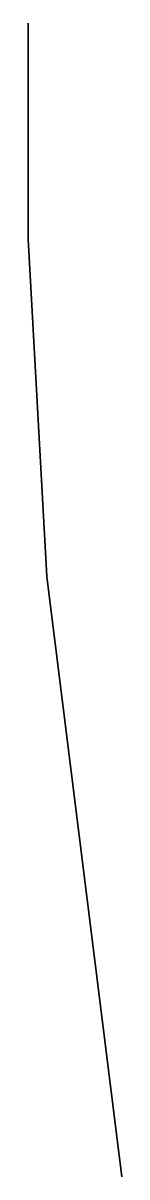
# Model space of a CAD drawing. Extents: x -0.01 to 0.13, y 1.42 to 3.13.
import ezdxf

# ---------------------------------------------------------------- set-up
doc = ezdxf.new("R2010")
doc.units = 0
doc.layers.add('DOOR', color=5, linetype='CONTINUOUS')

msp = doc.modelspace()

# ---------------------------------------------------------------- linework, layer by layer
at = {"layer": 'DOOR'}
for points in [[(-0.0053, 3.13), (-0.0053, 3.13, -0.3521), (-0.0053, 2.81, -0.3521), (-0.0053, 2.81)], [(0.0224, 2.31, -0.3406), (0.0224, 2.31, -0.0115), (-0.0053, 2.81), (-0.0053, 2.81, -0.3521)], [(0.1333, 1.42, -0.2947), (0.1333, 1.42, -0.0574), (0.0224, 2.31, -0.0115), (0.0224, 2.31, -0.3406)]]:
    msp.add_3dface(points, dxfattribs=at)

doc.saveas('drawing.dxf')
